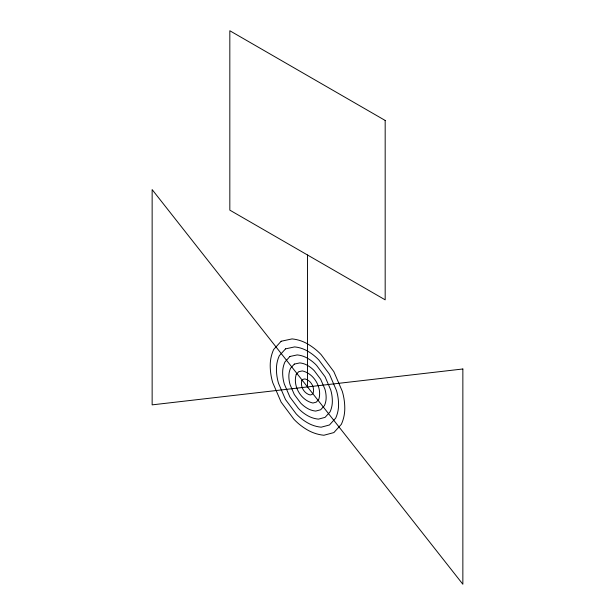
<?xml version="1.0" encoding="UTF-8"?>
<svg xmlns="http://www.w3.org/2000/svg" width="615" height="615" viewBox="0 0 615 615"><rect width="100%" height="100%" fill="white"/><g stroke="black" fill="none" stroke-linecap="round" stroke-linejoin="round"><path stroke-width="0.92" d="M307.5 254.987L307.5 386.92M296.215 374.458C292.579 386.12 301.012 400.496 312.966 403.033L316.287 402.141L318.785 399.381C322.391 387.85 314.142 373.566 302.349 370.914L298.713 371.698L296.215 374.458M301.857 380.693C300.035 386.52 304.256 393.708 310.237 394.976L311.897 394.53L313.143 393.154C314.942 387.381 310.821 380.239 304.925 378.917L303.103 379.309L301.857 380.693M281.132 341.256L273.637 349.535A38.476 38.476 0 0 0 270.216 365.395A60.255 60.255 0 0 0 272.714 382.561L281.132 402.141L293.885 419.23A60.255 60.255 0 0 0 307.5 429.977A40.851 40.851 0 0 0 323.897 435.251L333.868 432.583L341.363 424.304A38.476 38.476 0 0 0 344.784 408.445A60.255 60.255 0 0 0 342.286 391.286L333.868 371.698L321.115 354.609A60.255 60.255 0 0 0 307.5 343.87A38.476 38.476 0 0 0 292.056 338.903L281.132 341.256M285.529 348.866L279.279 355.77A32.065 32.065 0 0 0 276.427 368.985A50.215 50.215 0 0 0 278.51 383.283L285.529 399.604L296.153 413.849A50.215 50.215 0 0 0 307.5 422.797A34.04 34.04 0 0 0 321.168 427.194L329.471 424.973L335.721 418.077A32.065 32.065 0 0 0 338.573 404.862A50.215 50.215 0 0 0 336.49 390.556L329.471 374.235L318.847 359.998A50.215 50.215 0 0 0 307.5 351.042A32.065 32.065 0 0 0 294.631 346.906L285.529 348.866M289.926 356.477L284.922 361.997A25.646 25.646 0 0 0 282.646 372.567A40.167 40.167 0 0 0 284.307 384.014L289.926 397.067L298.421 408.46A40.167 40.167 0 0 0 307.5 415.625A27.237 27.237 0 0 0 318.432 419.138L325.074 417.362L330.078 411.842A25.646 25.646 0 0 0 332.354 401.272A40.167 40.167 0 0 0 330.693 389.825L325.074 376.772L316.579 365.379A40.167 40.167 0 0 0 307.5 358.222A25.646 25.646 0 0 0 297.206 354.909L289.926 356.477M294.316 364.088L290.564 368.231A19.234 19.234 0 0 0 288.858 376.157A30.127 30.127 0 0 0 290.103 384.736L294.316 394.53L300.689 403.079A30.127 30.127 0 0 0 307.5 408.445A20.426 20.426 0 0 0 315.703 411.081L320.684 409.751L324.436 405.616A19.234 19.234 0 0 0 326.142 397.682A30.127 30.127 0 0 0 324.897 389.103L320.684 379.309L314.311 370.768A30.127 30.127 0 0 0 307.5 365.395A19.234 19.234 0 0 0 299.782 362.911L294.316 364.088M462.857 368.985L152.143 404.862L152.143 189.589L462.857 584.25L462.857 368.985M385.175 120.448L229.826 30.75L229.826 210.138L385.175 299.836L385.175 120.448"/></g></svg>
